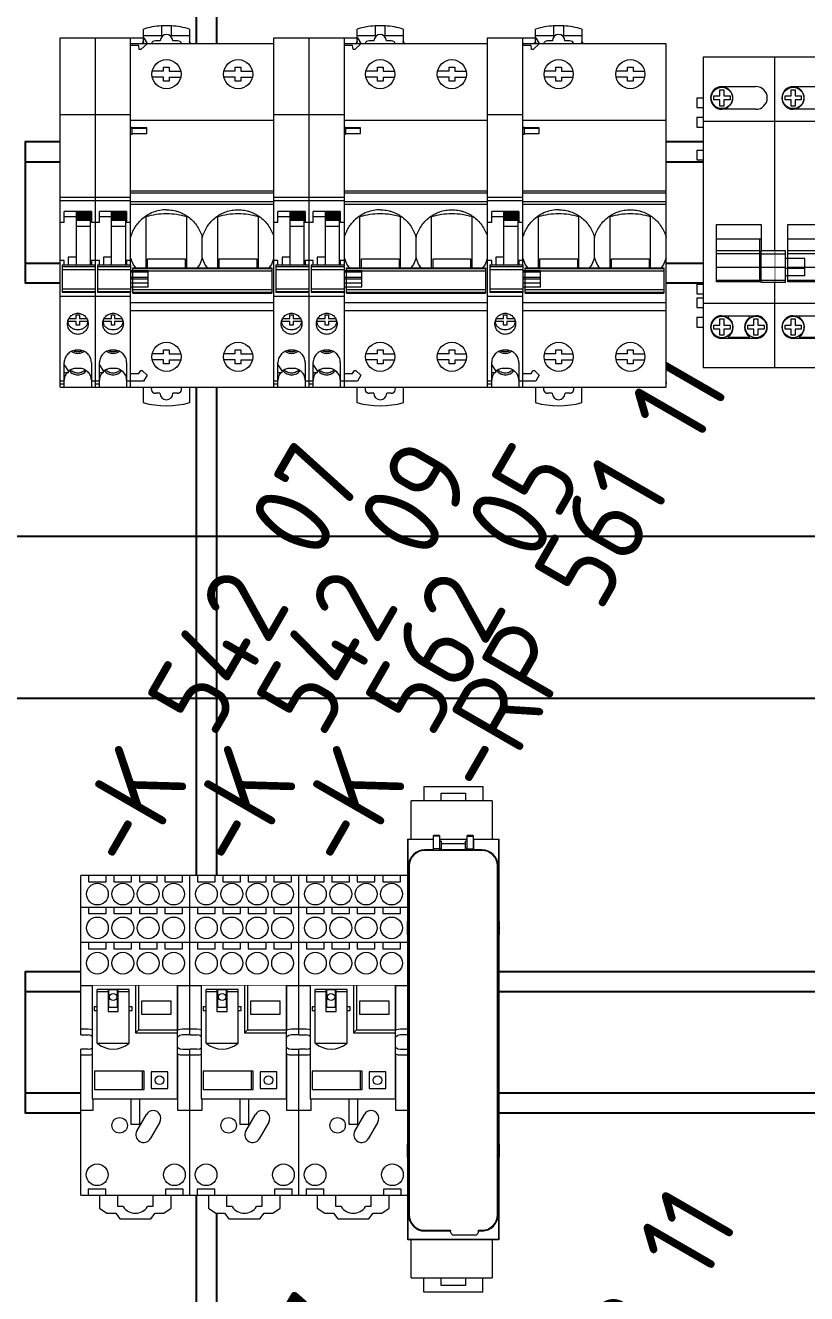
# Model space of a CAD drawing. Header units: millimetres. Extents: x 0 to 69574, y -5 to 41746.
# Drawn here: x 31997.2 to 32190.2, y 12052.3 to 12365.6 of the extents above; entities that cross this region are included whole.
import ezdxf
from ezdxf.enums import TextEntityAlignment as Align

# ---------------------------------------------------------------- set-up
doc = ezdxf.new("R2010")
doc.units = ezdxf.units.MM
doc.set_wipeout_variables(frame=1)
doc.layers.add('! NO PLOT !', color=7, linetype='Continuous', true_color=0xff75dd, plot=False)
for name, color, linetype, lineweight in [('000-PI-Oprema', 30, 'Continuous', 5), ('000-SI-Oprema', 30, 'Continuous', 5), ('SI-ORMAR-Oprema', 30, 'Continuous', 5)]:
    doc.layers.add(name, color=color, linetype=linetype, lineweight=lineweight)
for name, color, linetype in [('000-PI_TEXT', 7, 'Continuous'), ('002-PI-Kabelska kanalica', 150, 'Continuous'), ('004-PI-DIN Šina', 3, 'Continuous')]:
    doc.layers.add(name, color=color, linetype=linetype)
doc.styles.add('PI0', font='isocpeur.ttf', dxfattribs={"width": 0.9})

# ---------------------------------------------------------------- blocks, each defined once
blk = doc.blocks.new('*U1199')
at = {"layer": '004-PI-DIN Šina'}
blk.add_lwpolyline([(350, -17.5), (350, 17.5), (0, 17.5), (0, -17.5)], close=True, dxfattribs=at)
for points in [[(0, 12.5), (350, 12.5)], [(0, -12.5), (350, -12.5)]]:
    blk.add_lwpolyline(points, dxfattribs=at)
blk = doc.blocks.new('*U1200')
at = {"layer": '004-PI-DIN Šina'}
blk.add_lwpolyline([(340, -17.5), (340, 17.5), (0, 17.5), (0, -17.5)], close=True, dxfattribs=at)
for points in [[(0, 12.5), (340, 12.5)], [(0, -12.5), (340, -12.5)]]:
    blk.add_lwpolyline(points, dxfattribs=at)
blk = doc.blocks.new('*U1219')
at = {"layer": '002-PI-Kabelska kanalica'}
for p, q in [((-20, -100), (-20, 369)), ((20, -100), (20, 369))]:
    blk.add_line(p, q, dxfattribs=at)
blk = doc.blocks.new('poveznica montaznih ploca 2100mm')
at = {"layer": '! NO PLOT !'}
for p, q in [((59565.54, 55740.77), (59565.54, 53837.74)), ((59570.54, 55742.17), (59570.54, 53847.74))]:
    blk.add_line(p, q, dxfattribs=at)
blk = doc.blocks.new('RXM4AB2BD')
at = {"layer": '000-PI-Oprema'}
blk.add_line((46551.77, 45840.71), (46572.85, 45840.71), dxfattribs=at)
blk.add_wipeout([(46551.77, 45840.71), (46572.85, 45840.71), (46572.85, 45812.77), (46551.77, 45812.77)]).dxf.layer = '000-PI-Oprema'
for p, q in [((46551.77, 45840.71), (46551.77, 45812.77)), ((46553.04, 45826.5), (46553.04, 45839.79)), ((46560.91, 45839.79), (46553.04, 45839.79)), ((46555.7, 45839.19), (46553.04, 45839.19)), ((46555.7, 45839.7), (46555.7, 45834.36)), ((46558.24, 45839.7), (46555.7, 45839.7)), ((46555.87, 45835.38), (46555.87, 45839.7)), ((46558.08, 45835.38), (46558.08, 45839.7)), ((46558.24, 45834.36), (46558.24, 45839.7)), ((46560.91, 45839.19), (46558.24, 45839.19)), ((46560.91, 45826.5), (46560.91, 45839.79)), ((46562.46, 45840.71), (46562.46, 45829.05)), ((46563.2, 45840.71), (46563.2, 45829.79)), ((46572.85, 45812.77), (46572.85, 45840.71)), ((46563.96, 45836.89), (46563.96, 45833.71)), ((46571.32, 45836.89), (46563.96, 45836.89)), ((46571.32, 45833.71), (46571.32, 45836.89)), ((46552.27, 45835.48), (46552.27, 45834.62)), ((46553.04, 45835.48), (46552.27, 45835.48)), ((46552.27, 45834.62), (46553.04, 45834.62)), ((46555.7, 45834.36), (46558.24, 45834.36)), ((46555.87, 45835.38), (46558.08, 45835.38)), ((46561.67, 45835.48), (46560.91, 45835.48)), ((46560.91, 45834.62), (46561.67, 45834.62)), ((46561.67, 45834.62), (46561.67, 45835.48)), ((46563.96, 45833.71), (46571.32, 45833.71)), ((46562.46, 45829.05), (46563.2, 45829.79)), ((46563.2, 45829.79), (46572.85, 45829.79)), ((46553.04, 45826.49), (46560.9, 45826.49)), ((46562.46, 45829.05), (46572.85, 45829.05)), ((46552.32, 45819.63), (46552.32, 45815.06)), ((46564.64, 45819.63), (46552.32, 45819.63)), ((46564.14, 45819.63), (46564.14, 45815.06)), ((46564.64, 45815.06), (46564.64, 45819.63)), ((46570.46, 45819.4), (46566.35, 45819.4)), ((46566.35, 45819.4), (46566.35, 45815.29)), ((46570.46, 45815.29), (46570.46, 45819.4)), ((46552.32, 45815.06), (46564.64, 45815.06)), ((46566.35, 45815.29), (46570.46, 45815.29)), ((46551.77, 45812.77), (46572.85, 45812.77))]:
    blk.add_line(p, q, dxfattribs=at)
for centre, radius in [((46556.97, 45837.92), 0.889), ((46568.4, 45817.34), 1.08)]:
    blk.add_circle(centre, radius, dxfattribs=at)
blk.add_arc((46556.97, 45831.15), 6.1, 229.7718, 310.2282, dxfattribs=at)
blk = doc.blocks.new('SCHNEIDER Relay Base 4P')
blk.add_wipeout([(-1.78, 41.15), (25.15, 41.15), (25.15, -37.85), (20.57, -37.85), (20.57, -41.02), (18.76, -42.29), (16.55, -42.29), (15.49, -43.69), (7.87, -43.69), (6.82, -42.29), (4.61, -42.29), (2.79, -41.02), (2.79, -37.85), (-1.78, -37.85)]).dxf.layer = 'SI-ORMAR-Oprema'
at = {"layer": 'SI-ORMAR-Oprema'}
for p, q in [((-1.78, 1.78), (-1.78, 41.15)), ((25.15, 41.15), (-1.78, 41.15)), ((0.13, 41.15), (0.13, 39.62)), ((4.5, 39.62), (4.5, 41.15)), ((6.4, 41.15), (6.4, 39.62)), ((10.77, 39.62), (10.77, 41.15)), ((12.67, 41.15), (12.67, 39.62)), ((17.04, 39.62), (17.04, 41.15)), ((18.95, 41.15), (18.95, 39.62)), ((23.32, 39.62), (23.32, 41.15)), ((25.15, 1.78), (25.15, 41.15)), ((0.13, 39.62), (4.5, 39.62)), ((6.4, 39.62), (10.77, 39.62)), ((12.67, 39.62), (17.04, 39.62)), ((18.95, 39.62), (23.32, 39.62)), ((25.15, 33.3), (-1.78, 33.3)), ((0.13, 33.3), (0.13, 31.78)), ((0.13, 31.78), (4.5, 31.78)), ((4.5, 31.78), (4.5, 33.3)), ((6.4, 33.3), (6.4, 31.78)), ((6.4, 31.78), (10.77, 31.78)), ((10.77, 31.78), (10.77, 33.3)), ((12.67, 33.3), (12.67, 31.78)), ((12.67, 31.78), (17.04, 31.78)), ((17.04, 31.78), (17.04, 33.3)), ((18.95, 33.3), (18.95, 31.78)), ((18.95, 31.78), (23.32, 31.78)), ((23.32, 31.78), (23.32, 33.3)), ((25.15, 24.59), (-1.78, 24.59)), ((0.13, 24.59), (0.13, 23.06)), ((0.13, 23.06), (4.5, 23.06)), ((4.5, 23.06), (4.5, 24.59)), ((6.4, 24.59), (6.4, 23.06)), ((6.4, 23.06), (10.77, 23.06)), ((10.77, 23.06), (10.77, 24.59)), ((12.67, 24.59), (12.67, 23.06)), ((12.67, 23.06), (17.04, 23.06)), ((17.04, 23.06), (17.04, 24.59)), ((18.95, 24.59), (18.95, 23.06)), ((18.95, 23.06), (23.32, 23.06)), ((23.32, 23.06), (23.32, 24.59)), ((25.15, 13.94), (-1.78, 13.94)), ((1.27, 2.91), (1.27, 13.94)), ((22.1, 13.94), (22.1, 2.91)), ((3.24, 7.87), (3.24, 6.86)), ((6.79, 7.87), (3.24, 7.87)), ((3.24, 6.86), (6.79, 6.86)), ((6.79, 6.86), (6.79, 7.87)), ((7.68, 7.87), (7.68, 6.86)), ((11.24, 7.87), (7.68, 7.87)), ((7.68, 6.86), (11.24, 6.86)), ((11.24, 6.86), (11.24, 7.87)), ((12.13, 7.87), (12.13, 6.86)), ((15.68, 7.87), (12.13, 7.87)), ((12.13, 6.86), (15.68, 6.86)), ((15.68, 6.86), (15.68, 7.87)), ((16.57, 7.87), (16.57, 6.86)), ((20.13, 7.87), (16.57, 7.87)), ((16.57, 6.86), (20.13, 6.86)), ((20.13, 6.86), (20.13, 7.87)), ((0, 3.18), (-1.78, 3.18)), ((3.24, 4.19), (3.24, 3.18)), ((6.79, 4.19), (3.24, 4.19)), ((3.24, 3.18), (6.79, 3.18)), ((6.79, 3.18), (6.79, 4.19)), ((7.68, 4.19), (7.68, 3.18)), ((11.24, 4.19), (7.68, 4.19)), ((7.68, 3.18), (11.24, 3.18)), ((11.24, 3.18), (11.24, 4.19)), ((12.13, 4.19), (12.13, 3.18)), ((15.68, 4.19), (12.13, 4.19)), ((12.13, 3.18), (15.68, 3.18)), ((15.68, 3.18), (15.68, 4.19)), ((16.57, 4.19), (16.57, 3.18)), ((20.13, 4.19), (16.57, 4.19)), ((16.57, 3.18), (20.13, 3.18)), ((20.13, 3.18), (20.13, 4.19)), ((25.15, 3.18), (23.37, 3.18)), ((-1.78, 1.78), (0, 1.78)), ((25.15, 1.78), (23.37, 1.78)), ((-1.78, -37.85), (-1.78, -1.78)), ((0, -1.78), (-1.78, -1.78)), ((1.27, -16.79), (1.27, -2.91)), ((3.24, -2.03), (3.24, -3.05)), ((6.79, -2.03), (3.24, -2.03)), ((3.24, -3.05), (6.79, -3.05)), ((6.79, -3.05), (6.79, -2.03)), ((7.68, -2.03), (7.68, -3.05)), ((11.24, -2.03), (7.68, -2.03)), ((7.68, -3.05), (11.24, -3.05)), ((11.24, -3.05), (11.24, -2.03)), ((15.68, -2.03), (12.13, -2.03)), ((12.13, -2.03), (12.13, -3.05)), ((12.13, -3.05), (15.68, -3.05)), ((15.68, -3.05), (15.68, -2.03)), ((20.13, -2.03), (16.57, -2.03)), ((16.57, -2.03), (16.57, -3.05)), ((16.57, -3.05), (20.13, -3.05)), ((20.13, -3.05), (20.13, -2.03)), ((22.1, -2.91), (22.1, -16.79)), ((23.37, -1.78), (25.15, -1.78)), ((25.15, -37.85), (25.15, -1.78)), ((-1.78, -3.17), (0, -3.17)), ((23.37, -3.17), (25.15, -3.17)), ((3.24, -8.64), (3.24, -9.65)), ((6.79, -8.64), (3.24, -8.64)), ((6.79, -9.65), (6.79, -8.64)), ((20.13, -8.64), (16.57, -8.64)), ((16.57, -8.64), (16.57, -9.65)), ((20.13, -9.65), (20.13, -8.64)), ((3.24, -9.65), (6.79, -9.65)), ((10.54, -11.97), (10.54, -20.24)), ((12.83, -20.24), (12.83, -11.97)), ((16.57, -9.65), (20.13, -9.65)), ((-1.78, -16.79), (1.27, -16.79)), ((12.07, -21.96), (14.43, -17.87)), ((22.1, -16.79), (25.15, -16.79)), ((10.54, -20.24), (12.83, -20.24)), ((17.73, -19.77), (15.37, -23.86)), ((4.42, -36.32), (0.05, -36.32)), ((0.05, -36.32), (0.05, -37.85)), ((4.42, -37.85), (4.42, -36.32)), ((23.52, -36.32), (19.15, -36.32)), ((19.15, -36.32), (19.15, -37.85)), ((23.52, -37.85), (23.52, -36.32)), ((-1.78, -37.85), (25.15, -37.85)), ((2.79, -37.85), (2.79, -41.02)), ((7.37, -40.64), (7.37, -37.85)), ((8.68, -40.64), (7.37, -40.64)), ((16, -40.64), (14.69, -40.64)), ((16, -37.85), (16, -40.64)), ((20.57, -41.02), (20.57, -37.85)), ((2.79, -41.02), (4.61, -42.29)), ((4.61, -42.29), (6.82, -42.29)), ((6.82, -42.29), (7.87, -43.69)), ((7.87, -43.69), (15.49, -43.69)), ((15.49, -43.69), (16.55, -42.29)), ((16.55, -42.29), (18.76, -42.29)), ((18.76, -42.29), (20.57, -41.02))]:
    blk.add_line(p, q, dxfattribs=at)
for centre, radius in [((2.31, 36.58), 2.69), ((8.59, 36.58), 2.69), ((14.86, 36.58), 2.69), ((21.13, 36.58), 2.69), ((2.31, 28.22), 2.69), ((8.59, 28.22), 2.69), ((14.86, 28.22), 2.69), ((21.13, 28.22), 2.69), ((2.31, 19.51), 2.69), ((8.59, 19.51), 2.69), ((14.86, 19.51), 2.69), ((21.13, 19.51), 2.69), ((11.68, -9.92), 2.35), ((7.8, -20.57), 1.91), ((2.24, -32.77), 2.69), ((21.34, -32.77), 2.69)]:
    blk.add_circle(centre, radius, dxfattribs=at)
for centre, radius, start, end in [((0, 0), 3.17, 270, 90), ((23.37, 0), 3.17, 90, 270), ((0, 0), 1.78, 270, 90), ((23.37, 0), 1.78, 90, 270), ((16.08, -18.82), 1.91, 330, 150), ((13.72, -22.91), 1.91, 150, 330), ((11.68, -38.73), 3.56, 212.3924, 327.6076)]:
    blk.add_arc(centre, radius, start, end, dxfattribs=at)
at = {"layer": '000-PI-Oprema'}
blk.add_blockref('RXM4AB2BD', (-46550.77, -45826.77), dxfattribs=at)
blk = doc.blocks.new('XPSBAC14AC')
blk.add_wipeout([(51947.94, 38327.31), (51951.03, 38327.31), (51951.03, 38330.91), (51965.63, 38330.91), (51965.63, 38327.31), (51967.94, 38327.31), (51967.94, 38317.9), (51969.58, 38317.9), (51969.58, 38218.9), (51967.94, 38218.9), (51967.94, 38209.5), (51965.63, 38209.5), (51965.63, 38205.9), (51951.03, 38205.9), (51951.03, 38209.5), (51947.94, 38209.5), (51947.94, 38218.9), (51947.08, 38218.9), (51947.08, 38317.9), (51947.94, 38317.9)]).dxf.layer = '000-PI-Oprema'
at = {"layer": '000-PI-Oprema'}
for p, q in [((51951.03, 38330.91), (51965.63, 38330.91)), ((51951.03, 38330.91), (51951.03, 38327.31)), ((51955.34, 38329.2), (51961.33, 38329.2)), ((51955.34, 38327.31), (51955.34, 38329.2)), ((51961.33, 38329.2), (51961.33, 38327.31)), ((51965.63, 38330.91), (51965.63, 38327.31)), ((51967.94, 38327.31), (51947.94, 38327.31)), ((51947.94, 38317.9), (51947.94, 38327.31)), ((51967.94, 38327.31), (51967.94, 38317.9)), ((51954.89, 38318.75), (51953.47, 38318.75)), ((51953.47, 38315.09), (51953.47, 38318.75)), ((51954.89, 38318.75), (51954.89, 38315.09)), ((51963.19, 38318.75), (51961.77, 38318.75)), ((51961.77, 38315.09), (51961.77, 38318.75)), ((51963.19, 38318.75), (51963.19, 38315.09)), ((51947.08, 38317.9), (51953.47, 38317.9)), ((51947.17, 38317.82), (51947.08, 38317.9)), ((51947.08, 38299.18), (51947.08, 38317.9)), ((51947.17, 38317.82), (51953.33, 38317.82)), ((51947.17, 38218.99), (51947.17, 38317.82)), ((51953.33, 38317.9), (51953.33, 38315.25)), ((51953.47, 38317.4), (51953.33, 38317.4)), ((51954.89, 38318.56), (51953.47, 38318.56)), ((51954.89, 38315.46), (51953.47, 38315.46)), ((51954.89, 38317.9), (51961.77, 38317.9)), ((51955.33, 38317.4), (51954.89, 38317.4)), ((51955.33, 38317.4), (51955.33, 38315.4)), ((51955.33, 38316.76), (51958.33, 38316.79)), ((51958.33, 38316.79), (51961.33, 38316.76)), ((51961.77, 38317.4), (51961.33, 38317.4)), ((51961.33, 38315.4), (51961.33, 38317.4)), ((51961.77, 38318.56), (51963.19, 38318.56)), ((51961.77, 38315.46), (51963.19, 38315.46)), ((51963.19, 38317.9), (51969.58, 38317.9)), ((51963.33, 38317.4), (51963.19, 38317.4)), ((51963.33, 38317.9), (51963.33, 38315.25)), ((51963.33, 38317.82), (51969.49, 38317.82)), ((51969.49, 38317.82), (51969.58, 38317.9)), ((51969.49, 38317.82), (51969.49, 38218.99)), ((51969.58, 38317.9), (51969.58, 38299.18)), ((51953.47, 38315.25), (51951.28, 38315.25)), ((51951.28, 38315.08), (51951.28, 38315.25)), ((51965.38, 38315.08), (51951.28, 38315.08)), ((51953.47, 38315.4), (51953.33, 38315.4)), ((51955.33, 38315.4), (51954.89, 38315.4)), ((51961.77, 38315.25), (51954.89, 38315.25)), ((51961.77, 38315.4), (51961.33, 38315.4)), ((51963.33, 38315.4), (51963.19, 38315.4)), ((51965.38, 38315.25), (51963.19, 38315.25)), ((51965.38, 38315.25), (51965.38, 38315.08)), ((51947.28, 38311.25), (51947.45, 38311.25)), ((51947.28, 38311.25), (51947.28, 38225.05)), ((51947.45, 38311.25), (51947.45, 38225.05)), ((51969.21, 38311.25), (51969.38, 38311.25)), ((51969.21, 38225.05), (51969.21, 38311.25)), ((51969.38, 38225.05), (51969.38, 38311.25)), ((51947.14, 38300.15), (51947.08, 38300.15)), ((51969.58, 38300.15), (51969.53, 38300.15)), ((51947.02, 38297.5), (51947.11, 38297.5)), ((51947.02, 38294.3), (51947.02, 38297.5)), ((51947.06, 38299.15), (51947.14, 38299.23)), ((51947.06, 38297.5), (51947.06, 38299.15)), ((51947.11, 38297.67), (51947.08, 38297.67)), ((51947.08, 38297.67), (51947.08, 38297.5)), ((51947.11, 38294.13), (51947.11, 38297.67)), ((51969.53, 38299.23), (51969.61, 38299.15)), ((51969.59, 38297.67), (51969.56, 38297.67)), ((51969.56, 38297.67), (51969.56, 38294.13)), ((51969.56, 38297.5), (51969.64, 38297.5)), ((51969.59, 38297.5), (51969.59, 38297.67)), ((51969.61, 38299.15), (51969.61, 38297.5)), ((51969.64, 38297.5), (51969.64, 38294.3)), ((51947.11, 38294.3), (51947.02, 38294.3)), ((51947.06, 38292.65), (51947.06, 38294.3)), ((51947.08, 38294.3), (51947.08, 38294.13)), ((51947.08, 38294.13), (51947.11, 38294.13)), ((51969.64, 38294.3), (51969.56, 38294.3)), ((51969.56, 38294.13), (51969.59, 38294.13)), ((51969.59, 38294.13), (51969.59, 38294.3)), ((51969.61, 38294.3), (51969.61, 38292.65)), ((51947.14, 38292.58), (51947.06, 38292.65)), ((51947.08, 38244.18), (51947.08, 38292.63)), ((51947.08, 38291.65), (51947.14, 38291.65)), ((51969.61, 38292.65), (51969.53, 38292.58)), ((51969.53, 38291.65), (51969.58, 38291.65)), ((51969.58, 38292.63), (51969.58, 38244.18)), ((51947.06, 38244.15), (51947.14, 38244.23)), ((51947.06, 38242.5), (51947.06, 38244.15)), ((51947.14, 38245.15), (51947.08, 38245.15)), ((51969.58, 38245.15), (51969.53, 38245.15)), ((51969.53, 38244.23), (51969.61, 38244.15)), ((51969.61, 38244.15), (51969.61, 38242.5)), ((51947.02, 38239.3), (51947.02, 38242.5)), ((51947.02, 38242.5), (51947.11, 38242.5)), ((51947.08, 38242.67), (51947.08, 38242.5)), ((51947.11, 38242.67), (51947.08, 38242.67)), ((51947.11, 38239.13), (51947.11, 38242.67)), ((51969.56, 38242.67), (51969.56, 38239.13)), ((51969.59, 38242.67), (51969.56, 38242.67)), ((51969.56, 38242.5), (51969.64, 38242.5)), ((51969.59, 38242.5), (51969.59, 38242.67)), ((51969.64, 38242.5), (51969.64, 38239.3)), ((51947.11, 38239.3), (51947.02, 38239.3)), ((51947.06, 38237.65), (51947.06, 38239.3)), ((51947.14, 38237.58), (51947.06, 38237.65)), ((51947.08, 38239.3), (51947.08, 38239.13)), ((51947.08, 38239.13), (51947.11, 38239.13)), ((51947.08, 38218.9), (51947.08, 38237.63)), ((51969.61, 38237.65), (51969.53, 38237.58)), ((51969.64, 38239.3), (51969.56, 38239.3)), ((51969.56, 38239.13), (51969.59, 38239.13)), ((51969.58, 38237.63), (51969.58, 38218.9)), ((51969.59, 38239.13), (51969.59, 38239.3)), ((51969.61, 38239.3), (51969.61, 38237.65)), ((51947.08, 38236.65), (51947.14, 38236.65)), ((51969.53, 38236.65), (51969.58, 38236.65)), ((51947.45, 38225.05), (51947.28, 38225.05)), ((51969.38, 38225.05), (51969.21, 38225.05)), ((51947.17, 38218.99), (51947.08, 38218.9)), ((51969.58, 38218.9), (51947.08, 38218.9)), ((51969.49, 38218.99), (51947.17, 38218.99)), ((51947.94, 38209.5), (51947.94, 38218.9)), ((51951.28, 38221.05), (51951.28, 38221.22)), ((51951.28, 38221.22), (51957.6, 38221.22)), ((51957.6, 38221.05), (51951.28, 38221.05)), ((51963.58, 38220.05), (51958.58, 38220.05)), ((51964.57, 38221.22), (51965.42, 38221.22)), ((51965.43, 38221.05), (51964.57, 38221.05)), ((51965.43, 38221.05), (51965.42, 38221.22)), ((51967.94, 38218.9), (51967.94, 38209.5)), ((51969.49, 38218.99), (51969.58, 38218.9)), ((51947.94, 38209.5), (51967.94, 38209.5)), ((51951.03, 38205.9), (51951.03, 38209.5)), ((51955.33, 38207.61), (51955.33, 38209.5)), ((51961.33, 38209.5), (51961.33, 38207.61)), ((51965.63, 38205.9), (51965.63, 38209.5)), ((51965.63, 38205.9), (51951.03, 38205.9)), ((51961.33, 38207.61), (51955.33, 38207.61))]:
    blk.add_line(p, q, dxfattribs=at)
for centre, radius, start, end in [((51976.28, 37111.64), 1205.24, 90.85346, 90.99635), ((51951.28, 38311.25), 4, 90, 180), ((51951.28, 38311.25), 3.83, 90, 180), ((51965.38, 38311.25), 4, 0, 90), ((51965.38, 38311.25), 3.83, 0, 90), ((51951.28, 38225.05), 4, 180, 270), ((51951.28, 38225.05), 3.83, 180, 270), ((51965.38, 38225.05), 3.83, 270.6387, 0), ((51965.38, 38225.05), 4, 270.625, 0), ((51958.58, 38221.05), 1, 170.1939, 270), ((51963.58, 38221.05), 0.998, 270, 9.9366)]:
    blk.add_arc(centre, radius, start, end, dxfattribs=at)
for points, knots in [([(51947.14, 38299.69), (51947.14, 38299.72), (51947.14, 38299.78), (51947.14, 38299.87), (51947.14, 38299.94), (51947.14, 38300.01), (51947.14, 38300.06), (51947.14, 38300.1), (51947.14, 38300.12), (51947.14, 38300.13), (51947.14, 38300.14), (51947.14, 38300.15), (51947.14, 38300.15), (51947.14, 38300.15)], [0, 0, 0, 0, 0.193096, 0.38017, 0.553085, 0.705022, 0.829881, 0.880646, 0.922911, 0.956185, 0.980215, 0.994834, 1, 1, 1, 1]), ([(51969.53, 38300.15), (51969.53, 38300.15), (51969.53, 38300.15), (51969.53, 38300.14), (51969.53, 38300.13), (51969.53, 38300.12), (51969.53, 38300.1), (51969.52, 38300.06), (51969.52, 38300.01), (51969.52, 38299.94), (51969.52, 38299.87), (51969.52, 38299.78), (51969.52, 38299.72), (51969.52, 38299.69)], [0, 0, 0, 0, 0.005166, 0.019785, 0.043815, 0.077089, 0.119354, 0.170119, 0.294978, 0.446915, 0.61983, 0.806904, 1, 1, 1, 1]), ([(51947.14, 38299.23), (51947.14, 38299.23), (51947.14, 38299.24), (51947.14, 38299.24), (51947.14, 38299.25), (51947.14, 38299.28), (51947.14, 38299.32), (51947.14, 38299.37), (51947.14, 38299.44), (51947.14, 38299.55), (51947.14, 38299.63), (51947.14, 38299.69)], [0, 0, 0, 0, 0.00666, 0.022616, 0.047761, 0.081913, 0.175972, 0.300944, 0.452175, 0.623721, 1, 1, 1, 1]), ([(51969.52, 38299.69), (51969.52, 38299.63), (51969.52, 38299.55), (51969.52, 38299.44), (51969.52, 38299.37), (51969.52, 38299.32), (51969.53, 38299.28), (51969.53, 38299.25), (51969.53, 38299.24), (51969.53, 38299.24), (51969.53, 38299.23), (51969.53, 38299.23)], [0, 0, 0, 0, 0.376279, 0.547825, 0.699056, 0.824028, 0.918087, 0.952239, 0.977384, 0.99334, 1, 1, 1, 1]), ([(51947.14, 38292.11), (51947.14, 38292.17), (51947.14, 38292.26), (51947.14, 38292.36), (51947.14, 38292.43), (51947.14, 38292.49), (51947.14, 38292.53), (51947.14, 38292.55), (51947.14, 38292.56), (51947.14, 38292.57), (51947.14, 38292.58), (51947.14, 38292.58)], [0, 0, 0, 0, 0.37628, 0.547819, 0.699055, 0.824029, 0.918087, 0.952239, 0.977384, 0.99334, 1, 1, 1, 1]), ([(51947.14, 38291.65), (51947.14, 38291.65), (51947.14, 38291.66), (51947.14, 38291.66), (51947.14, 38291.68), (51947.14, 38291.69), (51947.14, 38291.71), (51947.14, 38291.74), (51947.14, 38291.79), (51947.14, 38291.86), (51947.14, 38291.94), (51947.14, 38292.03), (51947.14, 38292.08), (51947.14, 38292.11)], [0, 0, 0, 0, 0.005166, 0.019784, 0.043814, 0.077089, 0.119356, 0.170122, 0.294977, 0.4469, 0.619834, 0.806964, 1, 1, 1, 1]), ([(51969.53, 38292.58), (51969.53, 38292.58), (51969.53, 38292.57), (51969.53, 38292.56), (51969.53, 38292.55), (51969.53, 38292.53), (51969.52, 38292.49), (51969.52, 38292.43), (51969.52, 38292.36), (51969.52, 38292.26), (51969.52, 38292.17), (51969.52, 38292.11)], [0, 0, 0, 0, 0.00666, 0.022616, 0.047761, 0.081913, 0.175972, 0.300945, 0.452176, 0.623721, 1, 1, 1, 1]), ([(51969.52, 38292.11), (51969.52, 38292.08), (51969.52, 38292.03), (51969.52, 38291.94), (51969.52, 38291.86), (51969.52, 38291.79), (51969.52, 38291.74), (51969.53, 38291.71), (51969.53, 38291.69), (51969.53, 38291.68), (51969.53, 38291.66), (51969.53, 38291.66), (51969.53, 38291.65), (51969.53, 38291.65)], [0, 0, 0, 0, 0.193096, 0.38017, 0.553085, 0.705023, 0.829882, 0.880646, 0.922912, 0.956185, 0.980215, 0.994834, 1, 1, 1, 1]), ([(51947.14, 38244.69), (51947.14, 38244.72), (51947.14, 38244.78), (51947.14, 38244.87), (51947.14, 38244.94), (51947.14, 38245.01), (51947.14, 38245.06), (51947.14, 38245.1), (51947.14, 38245.12), (51947.14, 38245.13), (51947.14, 38245.14), (51947.14, 38245.15), (51947.14, 38245.15), (51947.14, 38245.15)], [0, 0, 0, 0, 0.193096, 0.38017, 0.553085, 0.705022, 0.829881, 0.880646, 0.922911, 0.956185, 0.980215, 0.994834, 1, 1, 1, 1]), ([(51947.14, 38244.23), (51947.14, 38244.23), (51947.14, 38244.24), (51947.14, 38244.24), (51947.14, 38244.25), (51947.14, 38244.28), (51947.14, 38244.32), (51947.14, 38244.37), (51947.14, 38244.44), (51947.14, 38244.55), (51947.14, 38244.63), (51947.14, 38244.69)], [0, 0, 0, 0, 0.00666, 0.022616, 0.047761, 0.081913, 0.175972, 0.300944, 0.452175, 0.623721, 1, 1, 1, 1]), ([(51969.53, 38245.15), (51969.53, 38245.15), (51969.53, 38245.15), (51969.53, 38245.14), (51969.53, 38245.13), (51969.53, 38245.12), (51969.53, 38245.1), (51969.52, 38245.06), (51969.52, 38245.01), (51969.52, 38244.94), (51969.52, 38244.87), (51969.52, 38244.78), (51969.52, 38244.72), (51969.52, 38244.69)], [0, 0, 0, 0, 0.005166, 0.019785, 0.043815, 0.077089, 0.119354, 0.170119, 0.294978, 0.446915, 0.61983, 0.806904, 1, 1, 1, 1]), ([(51969.52, 38244.69), (51969.52, 38244.63), (51969.52, 38244.55), (51969.52, 38244.44), (51969.52, 38244.37), (51969.52, 38244.32), (51969.53, 38244.28), (51969.53, 38244.25), (51969.53, 38244.24), (51969.53, 38244.24), (51969.53, 38244.23), (51969.53, 38244.23)], [0, 0, 0, 0, 0.376279, 0.547825, 0.699056, 0.824028, 0.918087, 0.952239, 0.977384, 0.99334, 1, 1, 1, 1]), ([(51947.14, 38237.11), (51947.14, 38237.17), (51947.14, 38237.26), (51947.14, 38237.36), (51947.14, 38237.43), (51947.14, 38237.49), (51947.14, 38237.53), (51947.14, 38237.55), (51947.14, 38237.56), (51947.14, 38237.57), (51947.14, 38237.58), (51947.14, 38237.58)], [0, 0, 0, 0, 0.37628, 0.547819, 0.699055, 0.824029, 0.918087, 0.952239, 0.977384, 0.99334, 1, 1, 1, 1]), ([(51947.14, 38236.65), (51947.14, 38236.65), (51947.14, 38236.66), (51947.14, 38236.66), (51947.14, 38236.68), (51947.14, 38236.69), (51947.14, 38236.71), (51947.14, 38236.74), (51947.14, 38236.79), (51947.14, 38236.86), (51947.14, 38236.94), (51947.14, 38237.03), (51947.14, 38237.08), (51947.14, 38237.11)], [0, 0, 0, 0, 0.005166, 0.019784, 0.043814, 0.077089, 0.119356, 0.170122, 0.294977, 0.4469, 0.619834, 0.806964, 1, 1, 1, 1]), ([(51969.53, 38237.58), (51969.53, 38237.58), (51969.53, 38237.57), (51969.53, 38237.56), (51969.53, 38237.55), (51969.53, 38237.53), (51969.52, 38237.49), (51969.52, 38237.43), (51969.52, 38237.36), (51969.52, 38237.26), (51969.52, 38237.17), (51969.52, 38237.11)], [0, 0, 0, 0, 0.00666, 0.022616, 0.047761, 0.081913, 0.175972, 0.300945, 0.452176, 0.623721, 1, 1, 1, 1]), ([(51969.52, 38237.11), (51969.52, 38237.08), (51969.52, 38237.03), (51969.52, 38236.94), (51969.52, 38236.86), (51969.52, 38236.79), (51969.52, 38236.74), (51969.53, 38236.71), (51969.53, 38236.69), (51969.53, 38236.68), (51969.53, 38236.66), (51969.53, 38236.66), (51969.53, 38236.65), (51969.53, 38236.65)], [0, 0, 0, 0, 0.193096, 0.38017, 0.553085, 0.705023, 0.829882, 0.880646, 0.922912, 0.956185, 0.980215, 0.994834, 1, 1, 1, 1])]:
    blk.add_open_spline(points, degree=3, knots=knots, dxfattribs=at)
blk = doc.blocks.new('A9F74206')
at = {"layer": '000-PI-Oprema'}
for p, q in [((43768.51, 37223.54), (43768.51, 37225.18)), ((43772.96, 37226), (43772.96, 37223.54)), ((43775.46, 37223.54), (43775.46, 37226)), ((43779.91, 37225.19), (43779.91, 37223.54)), ((43772.96, 37223.54), (43768.51, 37223.54)), ((43779.91, 37223.54), (43775.46, 37223.54))]:
    blk.add_line(p, q, dxfattribs=at)
for centre, radius, start, end in [((43774.23, 37206.69), 19.35, 93.7668, 107.1978), ((43774.23, 37206.69), 19.35, 86.3591, 93.7668), ((43774.23, 37206.69), 19.35, 72.9337, 86.3591), ((43774.21, 37154.14), 22, 254.849, 285.151)]:
    blk.add_arc(centre, radius, start, end, dxfattribs=at)
at = {"ltscale": 0.25}
blk.add_wipeout([(43765.36, 37221.54), (43800.76, 37221.54), (43800.76, 37136.74), (43765.36, 37136.74)], dxfattribs=at).dxf.layer = '000-PI-Oprema'
at = {"layer": '000-PI-Oprema'}
for p, q in [((43768.51, 37222.11), (43768.51, 37223.54)), ((43772.66, 37222.31), (43771.46, 37222.31)), ((43776.96, 37222.31), (43775.76, 37222.31)), ((43779.91, 37223.54), (43779.91, 37222.11)), ((43765.36, 37136.74), (43765.36, 37221.54)), ((43800.76, 37221.54), (43765.36, 37221.54)), ((43800.76, 37136.74), (43800.76, 37221.54)), ((43773.51, 37214.81), (43773.51, 37215.81)), ((43773.51, 37215.81), (43774.91, 37215.81)), ((43774.91, 37215.81), (43774.91, 37214.81)), ((43791.21, 37214.81), (43791.21, 37215.81)), ((43791.21, 37215.81), (43792.61, 37215.81)), ((43792.61, 37215.81), (43792.61, 37214.81)), ((43773.51, 37214.81), (43770.69, 37214.81)), ((43773.51, 37213.31), (43770.69, 37213.31)), ((43773.51, 37212.31), (43773.51, 37213.31)), ((43774.91, 37214.81), (43777.73, 37214.81)), ((43774.91, 37213.31), (43774.91, 37212.31)), ((43774.91, 37213.31), (43777.73, 37213.31)), ((43791.21, 37214.81), (43788.39, 37214.81)), ((43791.21, 37213.31), (43788.39, 37213.31)), ((43791.21, 37212.31), (43791.21, 37213.31)), ((43792.61, 37214.81), (43795.43, 37214.81)), ((43792.61, 37213.31), (43792.61, 37212.31)), ((43792.61, 37213.31), (43795.43, 37213.31)), ((43774.91, 37212.31), (43773.51, 37212.31)), ((43792.61, 37212.31), (43791.21, 37212.31)), ((43800.76, 37202.64), (43765.36, 37202.64)), ((43800.76, 37185.14), (43765.36, 37185.14)), ((43765.36, 37184.74), (43800.76, 37184.74)), ((43765.36, 37182.64), (43800.76, 37182.64)), ((43800.76, 37181.84), (43765.36, 37181.84)), ((43769.21, 37166.23), (43769.21, 37178.78)), ((43779.21, 37166.23), (43779.21, 37178.78)), ((43786.91, 37166.23), (43786.91, 37178.78)), ((43796.91, 37166.23), (43796.91, 37178.78)), ((43783.06, 37168.72), (43783.06, 37173.72)), ((43765.91, 37159.95), (43765.91, 37166.23)), ((43765.91, 37166.23), (43800.21, 37166.23)), ((43800.21, 37165.96), (43765.91, 37165.96)), ((43769.56, 37166.23), (43769.56, 37168.44)), ((43769.56, 37168.44), (43778.86, 37168.44)), ((43778.86, 37168.44), (43778.86, 37166.23)), ((43787.26, 37168.44), (43796.56, 37168.44)), ((43787.26, 37166.23), (43787.26, 37168.44)), ((43796.56, 37168.44), (43796.56, 37166.23)), ((43800.21, 37166.23), (43800.21, 37159.95)), ((43800.21, 37165.39), (43765.91, 37165.39)), ((43800.21, 37160.79), (43765.91, 37160.79)), ((43765.91, 37160.16), (43800.21, 37160.16)), ((43765.91, 37159.95), (43800.21, 37159.95)), ((43765.36, 37157.64), (43800.76, 37157.64)), ((43800.76, 37155.63), (43765.36, 37155.63)), ((43773.51, 37144.99), (43770.69, 37144.99)), ((43773.51, 37145.99), (43774.91, 37145.99)), ((43773.51, 37144.99), (43773.51, 37145.99)), ((43774.91, 37145.99), (43774.91, 37144.99)), ((43774.91, 37144.99), (43777.73, 37144.99)), ((43791.21, 37144.99), (43788.39, 37144.99)), ((43791.21, 37145.99), (43792.61, 37145.99)), ((43791.21, 37144.99), (43791.21, 37145.99)), ((43792.61, 37145.99), (43792.61, 37144.99)), ((43792.61, 37144.99), (43795.43, 37144.99)), ((43773.51, 37143.49), (43770.69, 37143.49)), ((43773.51, 37142.49), (43773.51, 37143.49)), ((43774.91, 37142.49), (43773.51, 37142.49)), ((43774.91, 37143.49), (43777.73, 37143.49)), ((43774.91, 37143.49), (43774.91, 37142.49)), ((43791.21, 37143.49), (43788.39, 37143.49)), ((43791.21, 37142.49), (43791.21, 37143.49)), ((43792.61, 37142.49), (43791.21, 37142.49)), ((43792.61, 37143.49), (43795.43, 37143.49)), ((43792.61, 37143.49), (43792.61, 37142.49)), ((43765.36, 37136.74), (43800.76, 37136.74)), ((43768.46, 37136.74), (43768.46, 37132.91)), ((43772.61, 37135.24), (43771.46, 37135.24)), ((43776.96, 37135.24), (43775.81, 37135.24)), ((43779.96, 37132.91), (43779.96, 37136.74))]:
    blk.add_line(p, q, dxfattribs=at)
for points in [[(43766.62, 37166.23), (43765.95, 37167.15), (43765.36, 37168.72)], [(43783.06, 37168.72), (43782.43, 37167.05), (43781.81, 37166.23)], [(43784.31, 37166.23), (43783.68, 37167.09), (43783.06, 37168.72)], [(43800.76, 37168.72), (43800.12, 37167.04), (43799.51, 37166.23)]]:
    blk.add_lwpolyline(points, dxfattribs=at)
for centre in [(43774.21, 37214.06), (43791.91, 37214.06), (43774.21, 37144.24), (43791.91, 37144.24)]:
    blk.add_circle(centre, 3.6, dxfattribs=at)
for centre, radius, start, end in [((43767.51, 37222.33), 0.997, 308.5163, 347.0319), ((43767.51, 37222.33), 0.997, 347.0631, 359.9849), ((43771.46, 37221.31), 1, 90.0557, 166.524), ((43776.96, 37221.31), 1, 13.4739, 89.9443), ((43780.91, 37222.33), 0.998, 180.0152, 192.8736), ((43780.91, 37222.33), 0.997, 192.9049, 231.4838), ((43771.46, 37136.24), 1, 149.9964, 270), ((43774.21, 37135.24), 1.6, 180, 0), ((43776.96, 37136.24), 1, 270, 30.0038)]:
    blk.add_arc(centre, radius, start, end, dxfattribs=at)
blk.add_ellipse((43774.21, 37222.31), major_axis=(0, 1.55), ratio=0.997493, start_param=-1.570796, end_param=1.570796, dxfattribs=at)
for points, knots in [([(43768.51, 37222.11), (43768.51, 37222.01), (43768.48, 37221.8), (43768.39, 37221.62), (43768.33, 37221.53)], [0, 0, 0, 0, 0.500039, 1, 1, 1, 1]), ([(43780.09, 37221.53), (43780.03, 37221.62), (43779.94, 37221.8), (43779.91, 37222.01), (43779.91, 37222.11)], [0, 0, 0, 0, 0.499961, 1, 1, 1, 1]), ([(43765.36, 37173.72), (43765.48, 37174.14), (43765.77, 37174.96), (43766.37, 37176.13), (43767.12, 37177.2), (43767.72, 37177.84), (43768.04, 37178.14)], [0, 0, 0, 0, 0.249803, 0.499808, 0.749905, 1, 1, 1, 1]), ([(43774.21, 37180.56), (43773.65, 37180.56), (43772.52, 37180.45), (43770.88, 37179.98), (43769.36, 37179.21), (43768.46, 37178.52), (43768.04, 37178.14)], [0, 0, 0, 0, 0.249983, 0.499973, 0.749982, 1, 1, 1, 1]), ([(43774.21, 37179.55), (43773.35, 37179.55), (43771.66, 37179.42), (43770, 37179.04), (43769.21, 37178.78)], [0, 0, 0, 0, 0.509146, 1, 1, 1, 1]), ([(43774.21, 37180.56), (43774.71, 37180.56), (43775.47, 37180.5), (43776.45, 37180.29), (43777.41, 37180), (43778.56, 37179.49), (43779.82, 37178.67), (43780.93, 37177.65), (43781.86, 37176.46), (43782.59, 37175.14), (43782.93, 37174.2), (43783.06, 37173.72)], [0, 0, 0, 0, 0.125046, 0.187644, 0.250209, 0.375224, 0.500253, 0.625262, 0.750232, 0.875163, 1, 1, 1, 1]), ([(43779.21, 37178.78), (43778.42, 37179.04), (43776.77, 37179.42), (43775.07, 37179.55), (43774.21, 37179.55)], [0, 0, 0, 0, 0.490854, 1, 1, 1, 1]), ([(43783.06, 37173.72), (43783.19, 37174.2), (43783.54, 37175.14), (43784.26, 37176.46), (43785.2, 37177.65), (43786.31, 37178.67), (43787.57, 37179.49), (43788.95, 37180.1), (43790.41, 37180.47), (43791.41, 37180.56), (43791.91, 37180.56)], [0, 0, 0, 0, 0.124861, 0.249813, 0.374793, 0.499813, 0.624849, 0.749888, 0.874952, 1, 1, 1, 1]), ([(43791.91, 37179.55), (43791.05, 37179.55), (43789.36, 37179.42), (43787.7, 37179.04), (43786.91, 37178.78)], [0, 0, 0, 0, 0.509146, 1, 1, 1, 1]), ([(43791.91, 37180.56), (43792.41, 37180.56), (43793.17, 37180.5), (43794.15, 37180.29), (43795.11, 37180), (43796.26, 37179.49), (43797.52, 37178.67), (43798.63, 37177.65), (43799.56, 37176.46), (43800.29, 37175.14), (43800.63, 37174.2), (43800.76, 37173.72)], [0, 0, 0, 0, 0.125046, 0.187644, 0.250209, 0.375224, 0.500253, 0.625262, 0.750232, 0.875163, 1, 1, 1, 1]), ([(43796.91, 37178.78), (43796.12, 37179.04), (43794.47, 37179.42), (43792.77, 37179.55), (43791.91, 37179.55)], [0, 0, 0, 0, 0.490854, 1, 1, 1, 1])]:
    blk.add_open_spline(points, degree=3, knots=knots, dxfattribs=at)
blk = doc.blocks.new('A9A26914')
at = {"layer": '000-PI-Oprema'}
for p, q in [((43593.37, 37140.45), (43591.87, 37138.95)), ((43592.56, 37141.85), (43593.37, 37140.45)), ((43591.46, 37138.95), (43591.37, 37139.95)), ((43591.87, 37138.95), (43591.46, 37138.95)), ((43593.32, 37118.23), (43593.32, 37119.58)), ((43593.67, 37080.21), (43593.67, 37084.29)), ((43591.37, 37058.95), (43591.81, 37059.7)), ((43591.81, 37059.7), (43592.18, 37059.7)), ((43592.18, 37059.7), (43593.37, 37058.51)), ((43593.37, 37058.51), (43592.53, 37057.05))]:
    blk.add_line(p, q, dxfattribs=at)
at = {"ltscale": 0.25}
blk.add_wipeout([(43580.62, 37055.55), (43589.32, 37055.55), (43589.32, 37141.85), (43580.62, 37141.85)], dxfattribs=at).dxf.layer = '000-PI-Oprema'
at = {"layer": '000-PI-Oprema'}
for p, q in [((43580.62, 37055.55), (43580.62, 37141.85)), ((43580.62, 37141.85), (43592.56, 37141.85)), ((43589.32, 37085.77), (43589.32, 37141.85)), ((43591.37, 37139.95), (43589.32, 37139.95)), ((43580.62, 37122.95), (43589.32, 37122.95)), ((43589.32, 37119.67), (43589.72, 37119.67)), ((43589.72, 37119.66), (43589.32, 37119.66)), ((43589.72, 37119.51), (43589.32, 37119.51)), ((43589.72, 37118.05), (43589.72, 37119.67)), ((43593.32, 37119.58), (43589.72, 37119.58)), ((43589.72, 37119.58), (43593.32, 37119.58)), ((43589.72, 37119.52), (43593.32, 37119.52)), ((43589.32, 37118.05), (43589.72, 37118.05)), ((43589.72, 37118.23), (43593.32, 37118.23)), ((43589.32, 37102.44), (43580.62, 37102.44)), ((43580.62, 37101.65), (43589.32, 37101.65)), ((43581.62, 37096.19), (43581.62, 37098.96)), ((43588.32, 37098.96), (43581.62, 37098.96)), ((43581.62, 37097.69), (43584.62, 37097.69)), ((43584.62, 37085.77), (43584.62, 37098.76)), ((43584.62, 37098.76), (43588.12, 37098.76)), ((43588.12, 37098.72), (43584.62, 37098.72)), ((43584.62, 37098.61), (43588.12, 37098.61)), ((43588.12, 37098.28), (43584.62, 37098.28)), ((43584.62, 37098.05), (43588.12, 37098.05)), ((43588.12, 37097.72), (43584.62, 37097.72)), ((43584.62, 37097.49), (43588.12, 37097.49)), ((43588.12, 37097.16), (43584.62, 37097.16)), ((43584.62, 37097.03), (43588.12, 37097.03)), ((43588.12, 37096.72), (43584.62, 37096.72)), ((43588.12, 37085.77), (43588.12, 37098.76)), ((43588.12, 37097.69), (43588.32, 37097.69)), ((43588.32, 37098.96), (43588.32, 37096.19)), ((43581.62, 37096.19), (43580.62, 37096.19)), ((43584.62, 37095.33), (43588.12, 37095.33)), ((43589.32, 37096.19), (43588.32, 37096.19)), ((43584.62, 37087.65), (43582.62, 37087.65)), ((43582.62, 37087.65), (43582.62, 37085.77)), ((43581.12, 37085.77), (43589.37, 37085.77)), ((43581.12, 37085.77), (43581.12, 37079.02)), ((43589.37, 37085.28), (43581.12, 37085.28)), ((43581.12, 37084.64), (43589.37, 37084.64)), ((43581.62, 37085.77), (43581.62, 37086.84)), ((43588.32, 37086.84), (43588.32, 37085.77)), ((43589.37, 37079.02), (43589.37, 37085.77)), ((43593.67, 37084.29), (43589.37, 37084.29)), ((43589.37, 37084), (43593.67, 37084)), ((43593.67, 37082.64), (43589.37, 37082.64)), ((43593.67, 37082.21), (43589.37, 37082.21)), ((43589.37, 37081.31), (43593.67, 37081.31)), ((43589.32, 37077.95), (43580.62, 37077.95)), ((43589.37, 37079.75), (43581.12, 37079.75)), ((43589.37, 37079.1), (43581.12, 37079.1)), ((43581.12, 37079.02), (43589.37, 37079.02)), ((43589.32, 37055.55), (43589.32, 37079.02)), ((43593.67, 37080.21), (43589.37, 37080.21)), ((43584.57, 37071.74), (43582.48, 37071.74)), ((43584.57, 37071.77), (43582.49, 37071.77)), ((43582.76, 37072.5), (43584.57, 37072.5)), ((43584.57, 37073.42), (43585.37, 37073.42)), ((43584.57, 37072.5), (43584.57, 37073.42)), ((43584.57, 37070.83), (43584.57, 37071.77)), ((43585.37, 37073.42), (43585.37, 37072.5)), ((43585.37, 37072.5), (43587.18, 37072.5)), ((43587.46, 37071.77), (43585.37, 37071.77)), ((43585.37, 37071.77), (43585.37, 37070.83)), ((43587.46, 37071.74), (43585.37, 37071.74)), ((43585.37, 37070.85), (43584.57, 37070.85)), ((43585.37, 37070.83), (43584.57, 37070.83)), ((43585.32, 37064.67), (43584.62, 37064.67)), ((43581.62, 37055.55), (43581.62, 37061.64)), ((43581.62, 37061.05), (43582.57, 37059.55)), ((43582.57, 37059.05), (43581.62, 37059.05)), ((43582.57, 37059.55), (43582.57, 37059.05)), ((43585.37, 37060.17), (43584.57, 37060.17)), ((43585.32, 37060.18), (43584.62, 37060.18)), ((43588.32, 37061.64), (43588.32, 37055.55)), ((43589.32, 37058.95), (43591.37, 37058.95)), ((43581.62, 37057.05), (43580.62, 37057.05)), ((43580.62, 37056.35), (43581.62, 37056.35)), ((43592.53, 37057.05), (43588.32, 37057.05)), ((43580.62, 37055.55), (43589.32, 37055.55))]:
    blk.add_line(p, q, dxfattribs=at)
for centre, radius, start, end in [((43584.83, 37072.14), 2.41, 191.0149, 198.7633), ((43585.12, 37072.14), 2.4, 341.2373, 348.9979), ((43584.83, 37072.14), 2.41, 198.7596, 203.3378), ((43585.11, 37072.14), 2.41, 336.663, 341.241), ((43584.97, 37066.95), 2.61, 245.6606, 256.7055), ((43584.97, 37066.97), 2.63, 256.711, 261.1084), ((43584.97, 37066.98), 2.64, 261.103, 269.9851), ((43584.97, 37066.98), 2.64, 270.0149, 278.8976), ((43584.97, 37066.97), 2.63, 278.8922, 283.2899), ((43584.98, 37066.95), 2.61, 283.2884, 294.3539), ((43584.56, 37057.2), 2.96, 130.1561, 132.1545)]:
    blk.add_arc(centre, radius, start, end, dxfattribs=at)
for points in [[(43581.62, 37086.84), (43581.29, 37086.84), (43580.96, 37086.84), (43580.62, 37086.84)], [(43589.32, 37086.84), (43588.99, 37086.84), (43588.66, 37086.84), (43588.32, 37086.84)]]:
    blk.add_open_spline(points, degree=3, dxfattribs=at)
for points, knots in [([(43582.42, 37071.19), (43582.42, 37071.36), (43582.45, 37071.7), (43582.6, 37072.19), (43582.83, 37072.64), (43583.15, 37073.05), (43583.53, 37073.38), (43583.98, 37073.63), (43584.46, 37073.78), (43584.8, 37073.82), (43584.97, 37073.82)], [0, 0, 0, 0, 0.124919, 0.249956, 0.374927, 0.499943, 0.624963, 0.749961, 0.875027, 1, 1, 1, 1]), ([(43584.97, 37073.82), (43585.14, 37073.82), (43585.48, 37073.78), (43585.97, 37073.63), (43586.41, 37073.38), (43586.8, 37073.05), (43587.11, 37072.64), (43587.35, 37072.19), (43587.49, 37071.7), (43587.52, 37071.36), (43587.52, 37071.19)], [0, 0, 0, 0, 0.124979, 0.250049, 0.375041, 0.500054, 0.625065, 0.750031, 0.875075, 1, 1, 1, 1]), ([(43584.97, 37068.59), (43584.8, 37068.59), (43584.47, 37068.62), (43583.98, 37068.77), (43583.53, 37069.02), (43583.15, 37069.35), (43582.83, 37069.75), (43582.6, 37070.2), (43582.45, 37070.69), (43582.42, 37071.03), (43582.42, 37071.19)], [0, 0, 0, 0, 0.125015, 0.250108, 0.375103, 0.5001, 0.625084, 0.750024, 0.875056, 1, 1, 1, 1]), ([(43584.97, 37069.67), (43584.72, 37069.67), (43584.22, 37069.74), (43583.54, 37070.05), (43582.98, 37070.54), (43582.72, 37070.96), (43582.62, 37071.19)], [0, 0, 0, 0, 0.252806, 0.5042, 0.753336, 1, 1, 1, 1]), ([(43587.52, 37071.19), (43587.52, 37071.03), (43587.49, 37070.69), (43587.35, 37070.2), (43587.11, 37069.75), (43586.8, 37069.35), (43586.41, 37069.02), (43585.97, 37068.77), (43585.48, 37068.62), (43585.14, 37068.59), (43584.97, 37068.59)], [0, 0, 0, 0, 0.12494, 0.249969, 0.374913, 0.499901, 0.624903, 0.749901, 0.87499, 1, 1, 1, 1]), ([(43587.33, 37071.19), (43587.23, 37070.96), (43586.97, 37070.54), (43586.4, 37070.05), (43585.72, 37069.74), (43585.22, 37069.67), (43584.97, 37069.67)], [0, 0, 0, 0, 0.246664, 0.4958, 0.747194, 1, 1, 1, 1]), ([(43584.62, 37064.67), (43584.43, 37064.67), (43584.03, 37064.63), (43583.46, 37064.45), (43582.94, 37064.17), (43582.48, 37063.79), (43582.11, 37063.32), (43581.83, 37062.8), (43581.66, 37062.23), (43581.62, 37061.83), (43581.62, 37061.64)], [0, 0, 0, 0, 0.12527, 0.250537, 0.375716, 0.500798, 0.625765, 0.75061, 0.875372, 1, 1, 1, 1]), ([(43583.42, 37064.41), (43583.64, 37064.24), (43584.14, 37063.99), (43584.7, 37063.9), (43584.97, 37063.9)], [0, 0, 0, 0, 0.49829, 1, 1, 1, 1]), ([(43584.97, 37063.9), (43585.25, 37063.9), (43585.8, 37063.99), (43586.3, 37064.24), (43586.53, 37064.41)], [0, 0, 0, 0, 0.50171, 1, 1, 1, 1]), ([(43588.32, 37061.64), (43588.32, 37061.83), (43588.28, 37062.23), (43588.11, 37062.8), (43587.84, 37063.32), (43587.46, 37063.78), (43587.01, 37064.17), (43586.48, 37064.45), (43585.92, 37064.63), (43585.52, 37064.67), (43585.32, 37064.67)], [0, 0, 0, 0, 0.124613, 0.249358, 0.374199, 0.499167, 0.62425, 0.749435, 0.874718, 1, 1, 1, 1]), ([(43582.25, 37059.06), (43582.15, 37058.93), (43581.97, 37058.66), (43581.77, 37058.23), (43581.65, 37057.76), (43581.62, 37057.44), (43581.62, 37057.29)], [0, 0, 0, 0, 0.251445, 0.501677, 0.751234, 1, 1, 1, 1]), ([(43584.62, 37060.18), (43584.44, 37060.18), (43584.08, 37060.15), (43583.56, 37060.01), (43583.08, 37059.79), (43582.78, 37059.58), (43582.65, 37059.47)], [0, 0, 0, 0, 0.251122, 0.501975, 0.751634, 1, 1, 1, 1]), ([(43582.87, 37059.64), (43582.99, 37059.47), (43583.26, 37059.17), (43583.78, 37058.83), (43584.36, 37058.62), (43584.77, 37058.57), (43584.97, 37058.57)], [0, 0, 0, 0, 0.247399, 0.496815, 0.747955, 1, 1, 1, 1]), ([(43584.97, 37059.01), (43584.8, 37059.01), (43584.45, 37059.04), (43583.95, 37059.2), (43583.5, 37059.44), (43583.23, 37059.67), (43583.11, 37059.79)], [0, 0, 0, 0, 0.251537, 0.502418, 0.752062, 1, 1, 1, 1]), ([(43586.83, 37059.79), (43586.71, 37059.67), (43586.45, 37059.44), (43585.99, 37059.2), (43585.49, 37059.04), (43585.15, 37059.01), (43584.97, 37059.01)], [0, 0, 0, 0, 0.247939, 0.497584, 0.748464, 1, 1, 1, 1]), ([(43584.97, 37058.57), (43585.18, 37058.57), (43585.59, 37058.62), (43586.17, 37058.83), (43586.68, 37059.17), (43586.96, 37059.47), (43587.07, 37059.64)], [0, 0, 0, 0, 0.252045, 0.503185, 0.752601, 1, 1, 1, 1]), ([(43588.32, 37057.29), (43588.32, 37057.48), (43588.28, 37057.86), (43588.11, 37058.4), (43587.83, 37058.91), (43587.46, 37059.35), (43587, 37059.71), (43586.48, 37059.98), (43585.91, 37060.15), (43585.52, 37060.18), (43585.32, 37060.18)], [0, 0, 0, 0, 0.12283, 0.246082, 0.369858, 0.494448, 0.619883, 0.746065, 0.872922, 1, 1, 1, 1])]:
    blk.add_open_spline(points, degree=3, knots=knots, dxfattribs=at)
blk = doc.blocks.new('A9A15096')
at = {"layer": '000-PI-Oprema'}
for p, q in [((43466.03, 37363.99), (43466.03, 37361.59)), ((43466.03, 37359.22), (43466.03, 37356.77)), ((43466.03, 37351.12), (43466.03, 37348.67)), ((43487.93, 37318.36), (43487.93, 37326.19)), ((43492.73, 37324.34), (43487.93, 37324.34)), ((43492.73, 37320.05), (43492.73, 37324.34)), ((43492.73, 37321.82), (43487.93, 37321.82)), ((43492.73, 37320.05), (43487.93, 37320.05)), ((43466.03, 37317.99), (43466.03, 37315.59)), ((43466.03, 37314.59), (43466.03, 37312.19)), ((43466.03, 37309.82), (43466.03, 37307.37))]:
    blk.add_line(p, q, dxfattribs=at)
at = {"ltscale": 0.25}
blk.add_wipeout([(43467.63, 37374.09), (43485.23, 37374.09), (43485.23, 37297.29), (43467.63, 37297.29)], dxfattribs=at).dxf.layer = '000-PI-Oprema'
at = {"layer": '000-PI-Oprema'}
for p, q in [((43467.63, 37374.09), (43467.63, 37297.29)), ((43485.23, 37374.09), (43467.63, 37374.09)), ((43485.23, 37374.09), (43485.23, 37326.19)), ((43472.23, 37366.69), (43472.23, 37366.79)), ((43472.23, 37366.79), (43480.63, 37366.79)), ((43466.03, 37363.99), (43467.63, 37363.99)), ((43470.23, 37363.49), (43470.23, 37364.49)), ((43470.23, 37364.49), (43471.73, 37364.49)), ((43471.73, 37363.49), (43470.23, 37363.49)), ((43471.73, 37364.49), (43471.73, 37365.99)), ((43471.73, 37365.99), (43472.73, 37365.99)), ((43471.73, 37361.99), (43471.73, 37363.49)), ((43472.73, 37365.99), (43472.73, 37364.49)), ((43472.73, 37364.49), (43474.23, 37364.49)), ((43472.73, 37363.49), (43472.73, 37361.99)), ((43474.23, 37363.49), (43472.73, 37363.49)), ((43474.23, 37364.49), (43474.23, 37363.49)), ((43466.03, 37361.59), (43467.63, 37361.59)), ((43472.73, 37361.99), (43471.73, 37361.99)), ((43472.23, 37361.19), (43472.23, 37361.29)), ((43480.63, 37361.19), (43472.23, 37361.19)), ((43466.03, 37359.22), (43467.63, 37359.22)), ((43466.03, 37356.77), (43467.63, 37356.77)), ((43485.23, 37358.19), (43467.63, 37358.19)), ((43466.03, 37351.12), (43467.63, 37351.12)), ((43466.03, 37348.67), (43467.63, 37348.67)), ((43470.93, 37318.54), (43470.93, 37332.69)), ((43470.93, 37332.69), (43481.93, 37332.69)), ((43481.93, 37332.69), (43481.93, 37326.19)), ((43481.93, 37329.13), (43470.93, 37329.13)), ((43481.63, 37318.54), (43481.63, 37329.13)), ((43481.63, 37326.19), (43470.93, 37326.19)), ((43470.93, 37325.53), (43481.63, 37325.53)), ((43487.93, 37326.19), (43481.83, 37326.19)), ((43481.83, 37326.19), (43481.83, 37318.95)), ((43481.83, 37325.5), (43487.93, 37325.5)), ((43481.63, 37322.1), (43470.93, 37322.1)), ((43481.83, 37321.69), (43481.63, 37321.69)), ((43487.93, 37322.1), (43481.83, 37322.1)), ((43466.03, 37317.99), (43467.63, 37317.99)), ((43470.93, 37318.95), (43481.63, 37318.95)), ((43481.63, 37318.54), (43470.93, 37318.54)), ((43481.83, 37318.95), (43487.93, 37318.95)), ((43481.83, 37318.91), (43481.83, 37318.36)), ((43487.93, 37318.36), (43481.83, 37318.36)), ((43485.23, 37318.36), (43485.23, 37297.29)), ((43466.03, 37315.59), (43467.63, 37315.59)), ((43466.03, 37314.59), (43467.63, 37314.59)), ((43485.23, 37313.19), (43467.63, 37313.19)), ((43466.03, 37312.19), (43467.63, 37312.19)), ((43466.03, 37309.82), (43467.63, 37309.82)), ((43472.23, 37310.19), (43480.63, 37310.19)), ((43473.88, 37309.66), (43473.88, 37310.19)), ((43478.98, 37310.19), (43478.98, 37309.66)), ((43466.03, 37307.37), (43467.63, 37307.37)), ((43470.23, 37307.89), (43471.73, 37307.89)), ((43470.23, 37306.89), (43470.23, 37307.89)), ((43471.73, 37306.89), (43470.23, 37306.89)), ((43471.73, 37309.39), (43472.73, 37309.39)), ((43471.73, 37307.89), (43471.73, 37309.39)), ((43471.73, 37305.39), (43471.73, 37306.89)), ((43472.73, 37309.39), (43472.73, 37307.89)), ((43472.73, 37307.89), (43474.23, 37307.89)), ((43474.23, 37306.89), (43472.73, 37306.89)), ((43472.73, 37306.89), (43472.73, 37305.39)), ((43474.23, 37307.89), (43474.23, 37306.89)), ((43478.63, 37307.89), (43480.13, 37307.89)), ((43478.63, 37306.89), (43478.63, 37307.89)), ((43480.13, 37306.89), (43478.63, 37306.89)), ((43480.13, 37309.39), (43481.13, 37309.39)), ((43480.13, 37307.89), (43480.13, 37309.39)), ((43480.13, 37305.39), (43480.13, 37306.89)), ((43481.13, 37309.39), (43481.13, 37307.89)), ((43481.13, 37307.89), (43482.63, 37307.89)), ((43482.63, 37306.89), (43481.13, 37306.89)), ((43481.13, 37306.89), (43481.13, 37305.39)), ((43482.63, 37307.89), (43482.63, 37306.89)), ((43472.73, 37305.39), (43471.73, 37305.39)), ((43480.63, 37304.59), (43472.23, 37304.59)), ((43473.88, 37304.79), (43473.88, 37305.13)), ((43478.98, 37304.79), (43473.88, 37304.79)), ((43478.98, 37305.13), (43478.98, 37304.79)), ((43481.13, 37305.39), (43480.13, 37305.39)), ((43485.23, 37297.29), (43467.63, 37297.29))]:
    blk.add_line(p, q, dxfattribs=at)
for centre in [(43472.23, 37363.99), (43472.23, 37307.39), (43480.63, 37307.39)]:
    blk.add_circle(centre, 2.65, dxfattribs=at)
for centre, radius, start, end in [((43472.23, 37363.99), 2.8, 90, 270), ((43472.23, 37363.99), 2.7, 270, 90), ((43480.63, 37363.99), 2.8, 270, 90), ((43472.23, 37307.39), 2.8, 90, 270), ((43472.23, 37307.39), 2.8, 306.1063, 53.8937), ((43480.63, 37307.39), 2.8, 126.1063, 233.8937), ((43480.63, 37307.39), 2.8, 270, 90)]:
    blk.add_arc(centre, radius, start, end, dxfattribs=at)

msp = doc.modelspace()

# ---------------------------------------------------------------- block references
at = {"xscale": -1, "rotation": 180}
for name, p in [('*U1200', (31997.15, 12319.404)), ('*U1199', (31997.15, 12114.404))]:
    msp.add_blockref(name, p, dxfattribs=at)
at = {"rotation": 270}
msp.add_blockref('*U1219', (31983.15, 12219.404), dxfattribs=at)

# ---------------------------------------------------------------- texts
at = {"layer": '000-PI_TEXT', "style": 'PI0', "width": 0.9}
for s, p in [('-RP 561 11', (32103.833, 12179.017)), ('-K 542 07', (32015.663, 12160.577)), ('-K 542 09', (32042.587, 12160.577)), ('-K 562 05', (32069.511, 12160.577)), ('-K 556 07', (32015.663, 11950.577))]:
    msp.add_text(s, height=20, rotation=60, dxfattribs=at).set_placement(p, align=Align.MIDDLE_LEFT)

# ---------------------------------------------------------------- next in the draw order: block references
at = {"layer": '000-PI-Oprema'}
for name, p in [('A9F74206', (-11689.399, -24860.487)), ('A9F74206', (-11645.299, -24860.487)), ('A9A26914', (-11574.86, -24779.301)), ('A9A15096', (-11285.392, -25016.289))]:
    msp.add_blockref(name, p, dxfattribs=at)
at = {"layer": '000-SI-Oprema'}
msp.add_blockref('SCHNEIDER Relay Base 4P', (32066.488, 12114.429), dxfattribs=at)

# ---------------------------------------------------------------- next in the draw order: block references
at = {"layer": '! NO PLOT !'}
msp.add_blockref('poveznica montaznih ploca 2100mm', (-27526.161, -43031.862), dxfattribs=at)
at = {"layer": '000-PI-Oprema'}
for name, p in [('A9A26914', (-11469.26, -24779.301)), ('A9A15096', (-11302.992, -25016.289))]:
    msp.add_blockref(name, p, dxfattribs=at)
at = {"layer": '000-SI-Oprema', "ltscale": 0.25}
msp.add_blockref('XPSBAC14AC', (-19855.449, -26153.289), dxfattribs=at)

# ---------------------------------------------------------------- next in the draw order: block references
at = {"layer": '000-PI-Oprema'}
msp.add_blockref('A9F74206', (-11742.199, -24860.487), dxfattribs=at)
at = {"layer": '000-SI-Oprema'}
msp.add_blockref('SCHNEIDER Relay Base 4P', (32039.564, 12114.429), dxfattribs=at)

# ---------------------------------------------------------------- next in the draw order: texts
at = {"layer": '000-PI_TEXT', "style": 'PI0', "width": 0.9}
msp.add_text('-RP 569 11', height=20, rotation=60, dxfattribs=at).set_placement((32103.833, 11969.017), align=Align.MIDDLE_LEFT)

# ---------------------------------------------------------------- next in the draw order: block references
at = {"layer": '000-PI-Oprema'}
for p in [(-11566.16, -24779.301), (-11522.06, -24779.301)]:
    msp.add_blockref('A9A26914', p, dxfattribs=at)
at = {"layer": '000-SI-Oprema'}
msp.add_blockref('SCHNEIDER Relay Base 4P', (32012.64, 12114.429), dxfattribs=at)

# ---------------------------------------------------------------- next in the draw order: block references
at = {"layer": '000-PI-Oprema'}
msp.add_blockref('A9A26914', (-11513.36, -24779.301), dxfattribs=at)

doc.saveas('drawing.dxf')
